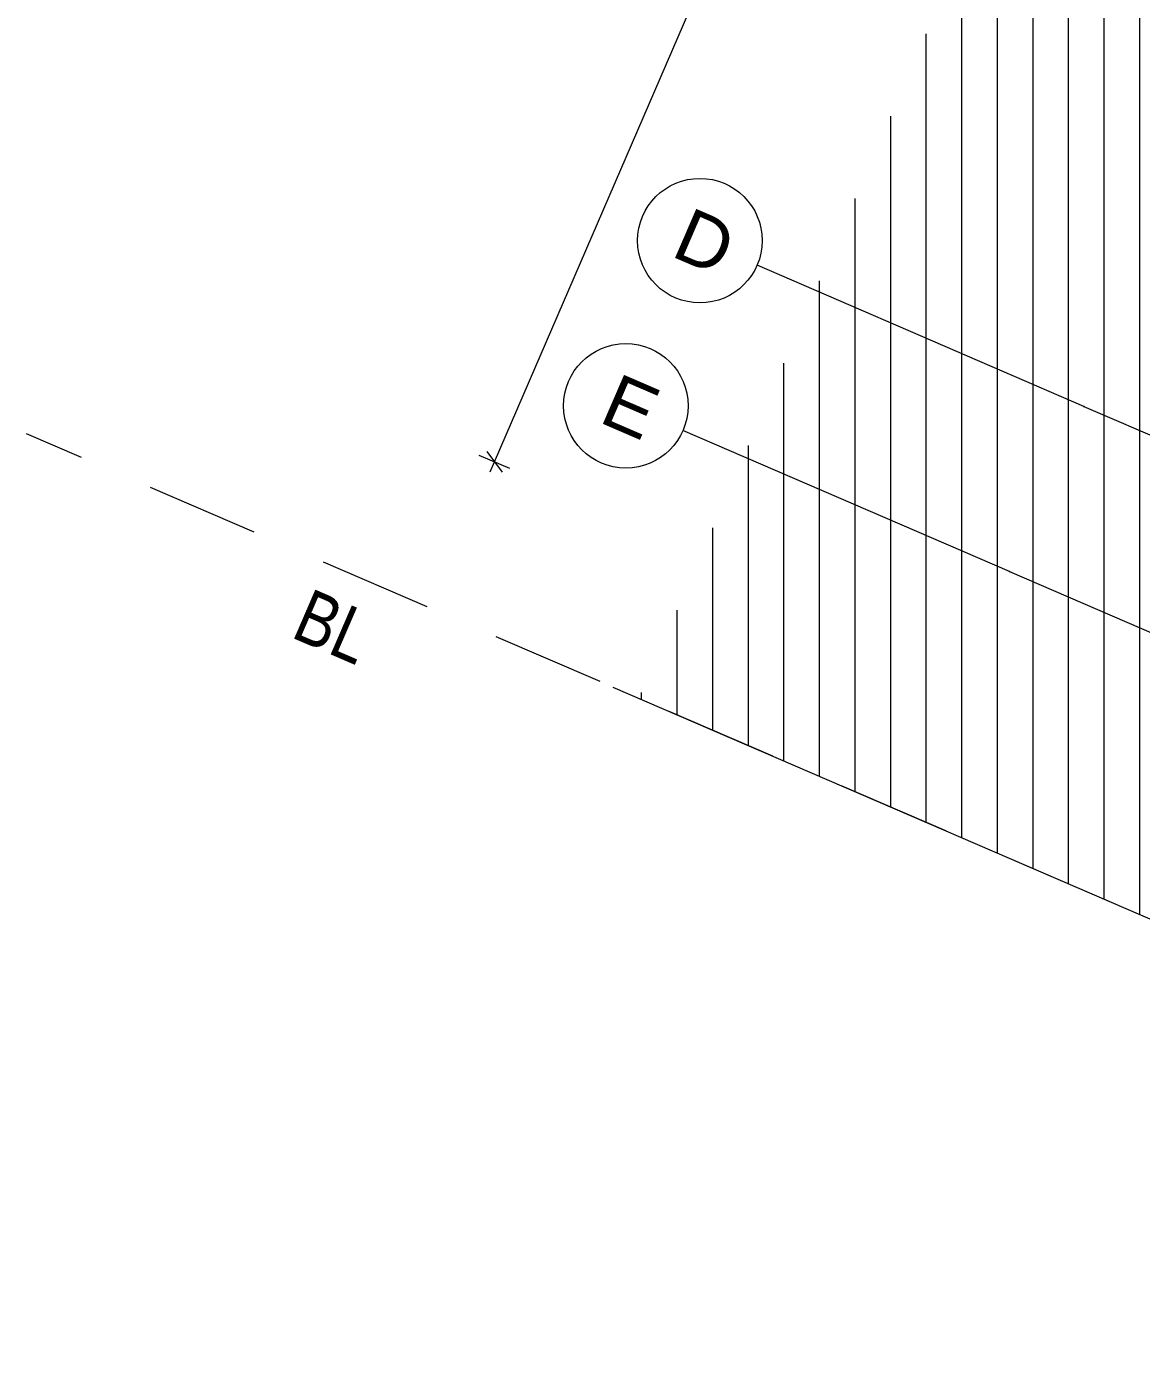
# Model space of a CAD drawing. Header units: millimetres. Extents: x 12535370 to 12566104, y 356204400 to 356234587.
# Drawn here: x 12535370 to 12538504, y 356212543 to 356216254 of the extents above; entities that cross this region are included whole.
import ezdxf
from ezdxf.enums import TextEntityAlignment as Align

# ---------------------------------------------------------------- set-up
doc = ezdxf.new("R2010")
doc.units = ezdxf.units.MM
doc.header["$MEASUREMENT"] = 0
doc.linetypes.add('Dashed Long', pattern=[529.166651, 317.499995, -211.666656])
doc.linetypes.add('Dot & Dashed', pattern=[6702.78, 3527.78, -1763.89, 0, -1411.11])
doc.layers.add('New_110 Bemassungen Ausführung', color=7, linetype='Continuous')
doc.layers.add('New_290 Raster _ Achsen', color=7, linetype='Continuous')
for name, color, linetype, lineweight in [('New_110 Bemassungen Ausführung_Pen_No__1', 7, 'Continuous', 13), ('New_255 Plangrafiken_Pen_No__1', 7, 'Continuous', 13), ('New_255 Plangrafiken_Pen_No__39', 8, 'Continuous', 13), ('New_290 Raster _ Achsen_Pen_No__1', 7, 'Continuous', 13), ('New_290 Raster _ Achsen_Pen_No__108', 7, 'Continuous', 13), ('New_Baulinie_Pen_No__21', 1, 'Continuous', 13)]:
    doc.layers.add(name, color=color, linetype=linetype, lineweight=lineweight)
doc.styles.add('GENERATED_STYLE_1', font='arial.ttf')
doc.styles.add('GENERATED_STYLE_2', font='arial.ttf', dxfattribs={"width": 0.8})
doc.dimstyles.new('GENERATED_STYLE__1', dxfattribs={"dimtxt": 125, "dimasz": 47.5, "dimexe": 0.18, "dimexo": 2, "dimgap": 0, "dimtad": 1, "dimlfac": 0.001, "dimzin": 0, "dimdsep": 46, "dimtxsty": 'GENERATED_STYLE_1', "dimblk": 'ARROWHEAD_2', "dimblk1": 'ARROWHEAD_2', "dimblk2": 'ARROWHEAD_2', "dimcen": 0.09, "dimclrd": 7, "dimclre": 7, "dimclrt": 7, "dimadec": 0, "dimazin": 0, "dimtfac": 1, "dimtdec": 4, "dimtmove": 0, "dimatfit": 3, "dimfxl": 1, "dimtolj": 1, "dimtzin": 0, "dimarcsym": 0})

# ---------------------------------------------------------------- blocks, each defined once
blk = doc.blocks.new('*X22', base_point=(12240439.2, 356160438.4))
at = {"layer": 'New_255 Plangrafiken_Pen_No__39', "color": 8, "linetype": 'Continuous', "lineweight": 13}
for p, q in [((12537998.2, 356216433.6), (12537998.2, 356216183.6)), ((12537998.2, 356216433.6), (12537998.2, 356216183.6)), ((12538098.2, 356216433.6), (12538098.2, 356216183.6)), ((12538098.2, 356216433.6), (12538098.2, 356216183.6)), ((12538198.2, 356216433.6), (12538198.2, 356216183.6)), ((12538198.2, 356216433.6), (12538198.2, 356216183.6)), ((12538298.2, 356216433.6), (12538298.2, 356216183.6)), ((12538298.2, 356216433.6), (12538298.2, 356216183.6)), ((12538398.2, 356216433.6), (12538398.2, 356216183.6)), ((12538398.2, 356216433.6), (12538398.2, 356216183.6)), ((12538498.2, 356216433.6), (12538498.2, 356216183.6)), ((12538498.2, 356216433.6), (12538498.2, 356216183.6)), ((12537898.2, 356216233.8), (12537898.2, 356216183.6)), ((12537898.2, 356216233.8), (12537898.2, 356216183.6)), ((12537898.2, 356216183.6), (12537898.2, 356215933.6)), ((12537898.2, 356216183.6), (12537898.2, 356215933.6)), ((12537998.2, 356216183.6), (12537998.2, 356215933.6)), ((12537998.2, 356216183.6), (12537998.2, 356215933.6)), ((12538098.2, 356216183.6), (12538098.2, 356215933.6)), ((12538098.2, 356216183.6), (12538098.2, 356215933.6)), ((12538198.2, 356216183.6), (12538198.2, 356215933.6)), ((12538198.2, 356216183.6), (12538198.2, 356215933.6)), ((12538298.2, 356216183.6), (12538298.2, 356215933.6)), ((12538298.2, 356216183.6), (12538298.2, 356215933.6)), ((12538398.2, 356216183.6), (12538398.2, 356215933.6)), ((12538398.2, 356216183.6), (12538398.2, 356215933.6)), ((12538498.2, 356216183.6), (12538498.2, 356215933.6)), ((12538498.2, 356216183.6), (12538498.2, 356215933.6)), ((12537798.2, 356216002.3), (12537798.2, 356215933.6)), ((12537798.2, 356216002.3), (12537798.2, 356215933.6)), ((12537798.2, 356215933.6), (12537798.2, 356215683.6)), ((12537798.2, 356215933.6), (12537798.2, 356215683.6)), ((12537898.2, 356215933.6), (12537898.2, 356215683.6)), ((12537898.2, 356215933.6), (12537898.2, 356215683.6)), ((12537998.2, 356215933.6), (12537998.2, 356215683.6)), ((12537998.2, 356215933.6), (12537998.2, 356215683.6)), ((12538098.2, 356215933.6), (12538098.2, 356215683.6)), ((12538098.2, 356215933.6), (12538098.2, 356215683.6)), ((12538198.2, 356215933.6), (12538198.2, 356215683.6)), ((12538198.2, 356215933.6), (12538198.2, 356215683.6)), ((12538298.2, 356215933.6), (12538298.2, 356215683.6)), ((12538298.2, 356215933.6), (12538298.2, 356215683.6)), ((12538398.2, 356215933.6), (12538398.2, 356215683.6)), ((12538398.2, 356215933.6), (12538398.2, 356215683.6)), ((12538498.2, 356215933.6), (12538498.2, 356215683.6)), ((12538498.2, 356215933.6), (12538498.2, 356215683.6)), ((12537698.2, 356215770.8), (12537698.2, 356215683.6)), ((12537698.2, 356215770.8), (12537698.2, 356215683.6)), ((12537698.2, 356215683.6), (12537698.2, 356215433.6)), ((12537698.2, 356215683.6), (12537698.2, 356215433.6)), ((12537798.2, 356215683.6), (12537798.2, 356215433.6)), ((12537798.2, 356215683.6), (12537798.2, 356215433.6)), ((12537898.2, 356215683.6), (12537898.2, 356215433.6)), ((12537898.2, 356215683.6), (12537898.2, 356215433.6)), ((12537998.2, 356215683.6), (12537998.2, 356215433.6)), ((12537998.2, 356215683.6), (12537998.2, 356215433.6)), ((12538098.2, 356215683.6), (12538098.2, 356215433.6)), ((12538098.2, 356215683.6), (12538098.2, 356215433.6)), ((12538198.2, 356215683.6), (12538198.2, 356215433.6)), ((12538198.2, 356215683.6), (12538198.2, 356215433.6)), ((12538298.2, 356215683.6), (12538298.2, 356215433.6)), ((12538298.2, 356215683.6), (12538298.2, 356215433.6)), ((12538398.2, 356215683.6), (12538398.2, 356215433.6)), ((12538398.2, 356215683.6), (12538398.2, 356215433.6)), ((12538498.2, 356215683.6), (12538498.2, 356215433.6)), ((12538498.2, 356215683.6), (12538498.2, 356215433.6)), ((12537598.2, 356215539.3), (12537598.2, 356215433.6)), ((12537598.2, 356215539.3), (12537598.2, 356215433.6)), ((12537598.2, 356215433.6), (12537598.2, 356215183.6)), ((12537598.2, 356215433.6), (12537598.2, 356215183.6)), ((12537698.2, 356215433.6), (12537698.2, 356215183.6)), ((12537698.2, 356215433.6), (12537698.2, 356215183.6)), ((12537798.2, 356215433.6), (12537798.2, 356215183.6)), ((12537798.2, 356215433.6), (12537798.2, 356215183.6)), ((12537898.2, 356215433.6), (12537898.2, 356215183.6)), ((12537898.2, 356215433.6), (12537898.2, 356215183.6)), ((12537998.2, 356215433.6), (12537998.2, 356215183.6)), ((12537998.2, 356215433.6), (12537998.2, 356215183.6)), ((12538098.2, 356215433.6), (12538098.2, 356215183.6)), ((12538098.2, 356215433.6), (12538098.2, 356215183.6)), ((12538198.2, 356215433.6), (12538198.2, 356215183.6)), ((12538198.2, 356215433.6), (12538198.2, 356215183.6)), ((12538298.2, 356215433.6), (12538298.2, 356215183.6)), ((12538298.2, 356215433.6), (12538298.2, 356215183.6)), ((12538398.2, 356215433.6), (12538398.2, 356215183.6)), ((12538398.2, 356215433.6), (12538398.2, 356215183.6)), ((12538498.2, 356215433.6), (12538498.2, 356215183.6)), ((12538498.2, 356215433.6), (12538498.2, 356215183.6)), ((12537498.2, 356215307.9), (12537498.2, 356215183.6)), ((12537498.2, 356215307.9), (12537498.2, 356215183.6)), ((12537498.2, 356215183.6), (12537498.2, 356214933.6)), ((12537498.2, 356215183.6), (12537498.2, 356214933.6)), ((12537598.2, 356215183.6), (12537598.2, 356214933.6)), ((12537598.2, 356215183.6), (12537598.2, 356214933.6)), ((12537698.2, 356215183.6), (12537698.2, 356214933.6)), ((12537698.2, 356215183.6), (12537698.2, 356214933.6)), ((12537798.2, 356215183.6), (12537798.2, 356214933.6)), ((12537798.2, 356215183.6), (12537798.2, 356214933.6)), ((12537898.2, 356215183.6), (12537898.2, 356214933.6)), ((12537898.2, 356215183.6), (12537898.2, 356214933.6)), ((12537998.2, 356215183.6), (12537998.2, 356214933.6)), ((12537998.2, 356215183.6), (12537998.2, 356214933.6)), ((12538098.2, 356215183.6), (12538098.2, 356214933.6)), ((12538098.2, 356215183.6), (12538098.2, 356214933.6)), ((12538198.2, 356215183.6), (12538198.2, 356214933.6)), ((12538198.2, 356215183.6), (12538198.2, 356214933.6)), ((12538298.2, 356215183.6), (12538298.2, 356214933.6)), ((12538298.2, 356215183.6), (12538298.2, 356214933.6)), ((12538398.2, 356215183.6), (12538398.2, 356214933.6)), ((12538398.2, 356215183.6), (12538398.2, 356214933.6)), ((12538498.2, 356215183.6), (12538498.2, 356214933.6)), ((12538498.2, 356215183.6), (12538498.2, 356214933.6)), ((12537398.2, 356215076.4), (12537398.2, 356214933.6)), ((12537398.2, 356215076.4), (12537398.2, 356214933.6)), ((12537398.2, 356214933.6), (12537398.2, 356214683.6)), ((12537398.2, 356214933.6), (12537398.2, 356214683.6)), ((12537498.2, 356214933.6), (12537498.2, 356214683.6)), ((12537498.2, 356214933.6), (12537498.2, 356214683.6)), ((12537598.2, 356214933.6), (12537598.2, 356214683.6)), ((12537598.2, 356214933.6), (12537598.2, 356214683.6)), ((12537698.2, 356214933.6), (12537698.2, 356214683.6)), ((12537698.2, 356214933.6), (12537698.2, 356214683.6)), ((12537798.2, 356214933.6), (12537798.2, 356214683.6)), ((12537798.2, 356214933.6), (12537798.2, 356214683.6)), ((12537898.2, 356214933.6), (12537898.2, 356214683.6)), ((12537898.2, 356214933.6), (12537898.2, 356214683.6)), ((12537998.2, 356214933.6), (12537998.2, 356214683.6)), ((12537998.2, 356214933.6), (12537998.2, 356214683.6)), ((12538098.2, 356214933.6), (12538098.2, 356214683.6)), ((12538098.2, 356214933.6), (12538098.2, 356214683.6)), ((12538198.2, 356214933.6), (12538198.2, 356214683.6)), ((12538198.2, 356214933.6), (12538198.2, 356214683.6)), ((12538298.2, 356214933.6), (12538298.2, 356214683.6)), ((12538298.2, 356214933.6), (12538298.2, 356214683.6)), ((12538398.2, 356214933.6), (12538398.2, 356214683.6)), ((12538398.2, 356214933.6), (12538398.2, 356214683.6)), ((12538498.2, 356214933.6), (12538498.2, 356214683.6)), ((12538498.2, 356214933.6), (12538498.2, 356214683.6)), ((12537298.2, 356214844.9), (12537298.2, 356214683.6)), ((12537298.2, 356214844.9), (12537298.2, 356214683.6)), ((12537298.2, 356214683.6), (12537298.2, 356214433.6)), ((12537298.2, 356214683.6), (12537298.2, 356214433.6)), ((12537398.2, 356214683.6), (12537398.2, 356214433.6)), ((12537398.2, 356214683.6), (12537398.2, 356214433.6)), ((12537498.2, 356214683.6), (12537498.2, 356214433.6)), ((12537498.2, 356214683.6), (12537498.2, 356214433.6)), ((12537598.2, 356214683.6), (12537598.2, 356214433.6)), ((12537598.2, 356214683.6), (12537598.2, 356214433.6)), ((12537698.2, 356214683.6), (12537698.2, 356214433.6)), ((12537698.2, 356214683.6), (12537698.2, 356214433.6)), ((12537798.2, 356214683.6), (12537798.2, 356214433.6)), ((12537798.2, 356214683.6), (12537798.2, 356214433.6)), ((12537898.2, 356214683.6), (12537898.2, 356214433.6)), ((12537898.2, 356214683.6), (12537898.2, 356214433.6)), ((12537998.2, 356214683.6), (12537998.2, 356214433.6)), ((12537998.2, 356214683.6), (12537998.2, 356214433.6)), ((12538098.2, 356214683.6), (12538098.2, 356214433.6)), ((12538098.2, 356214683.6), (12538098.2, 356214433.6)), ((12538198.2, 356214683.6), (12538198.2, 356214433.6)), ((12538198.2, 356214683.6), (12538198.2, 356214433.6)), ((12538298.2, 356214683.6), (12538298.2, 356214433.6)), ((12538298.2, 356214683.6), (12538298.2, 356214433.6)), ((12538398.2, 356214683.6), (12538398.2, 356214433.6)), ((12538398.2, 356214683.6), (12538398.2, 356214433.6)), ((12538498.2, 356214683.6), (12538498.2, 356214433.6)), ((12538498.2, 356214683.6), (12538498.2, 356214433.6)), ((12537198.2, 356214613.4), (12537198.2, 356214433.6)), ((12537198.2, 356214613.4), (12537198.2, 356214433.6)), ((12537198.2, 356214433.6), (12537198.2, 356214317.8)), ((12537198.2, 356214433.6), (12537198.2, 356214317.8)), ((12537298.2, 356214433.6), (12537298.2, 356214274.7)), ((12537298.2, 356214433.6), (12537298.2, 356214274.7)), ((12537398.2, 356214433.6), (12537398.2, 356214231.5)), ((12537398.2, 356214433.6), (12537398.2, 356214231.5)), ((12537498.2, 356214433.6), (12537498.2, 356214188.4)), ((12537498.2, 356214433.6), (12537498.2, 356214188.4)), ((12537598.2, 356214433.6), (12537598.2, 356214183.6)), ((12537598.2, 356214433.6), (12537598.2, 356214183.6)), ((12537698.2, 356214433.6), (12537698.2, 356214183.6)), ((12537698.2, 356214433.6), (12537698.2, 356214183.6)), ((12537798.2, 356214433.6), (12537798.2, 356214183.6)), ((12537798.2, 356214433.6), (12537798.2, 356214183.6)), ((12537898.2, 356214433.6), (12537898.2, 356214183.6)), ((12537898.2, 356214433.6), (12537898.2, 356214183.6)), ((12537998.2, 356214433.6), (12537998.2, 356214183.6)), ((12537998.2, 356214433.6), (12537998.2, 356214183.6)), ((12538098.2, 356214433.6), (12538098.2, 356214183.6)), ((12538098.2, 356214433.6), (12538098.2, 356214183.6)), ((12538198.2, 356214433.6), (12538198.2, 356214183.6)), ((12538198.2, 356214433.6), (12538198.2, 356214183.6)), ((12538298.2, 356214433.6), (12538298.2, 356214183.6)), ((12538298.2, 356214433.6), (12538298.2, 356214183.6)), ((12538398.2, 356214433.6), (12538398.2, 356214183.6)), ((12538398.2, 356214433.6), (12538398.2, 356214183.6)), ((12538498.2, 356214433.6), (12538498.2, 356214183.6)), ((12538498.2, 356214433.6), (12538498.2, 356214183.6)), ((12537098.2, 356214381.9), (12537098.2, 356214360.9)), ((12537098.2, 356214381.9), (12537098.2, 356214360.9)), ((12537598.2, 356214183.6), (12537598.2, 356214145.3)), ((12537598.2, 356214183.6), (12537598.2, 356214145.3)), ((12537698.2, 356214183.6), (12537698.2, 356214102.2)), ((12537698.2, 356214183.6), (12537698.2, 356214102.2)), ((12537798.2, 356214183.6), (12537798.2, 356214059)), ((12537798.2, 356214183.6), (12537798.2, 356214059)), ((12537898.2, 356214183.6), (12537898.2, 356214015.9)), ((12537898.2, 356214183.6), (12537898.2, 356214015.9)), ((12537998.2, 356214183.6), (12537998.2, 356213972.8)), ((12537998.2, 356214183.6), (12537998.2, 356213972.8)), ((12538098.2, 356214183.6), (12538098.2, 356213933.6)), ((12538098.2, 356214183.6), (12538098.2, 356213933.6)), ((12538198.2, 356214183.6), (12538198.2, 356213933.6)), ((12538198.2, 356214183.6), (12538198.2, 356213933.6)), ((12538298.2, 356214183.6), (12538298.2, 356213933.6)), ((12538298.2, 356214183.6), (12538298.2, 356213933.6)), ((12538398.2, 356214183.6), (12538398.2, 356213933.6)), ((12538398.2, 356214183.6), (12538398.2, 356213933.6)), ((12538498.2, 356214183.6), (12538498.2, 356213933.6)), ((12538498.2, 356214183.6), (12538498.2, 356213933.6)), ((12538098.2, 356213933.6), (12538098.2, 356213929.7)), ((12538098.2, 356213933.6), (12538098.2, 356213929.7)), ((12538198.2, 356213933.6), (12538198.2, 356213886.6)), ((12538198.2, 356213933.6), (12538198.2, 356213886.6)), ((12538298.2, 356213933.6), (12538298.2, 356213843.4)), ((12538298.2, 356213933.6), (12538298.2, 356213843.4)), ((12538398.2, 356213933.6), (12538398.2, 356213800.3)), ((12538398.2, 356213933.6), (12538398.2, 356213800.3)), ((12538498.2, 356213933.6), (12538498.2, 356213757.2)), ((12538498.2, 356213933.6), (12538498.2, 356213757.2))]:
    blk.add_line(p, q, dxfattribs=at)
blk = doc.blocks.new('Fill_3', base_point=(12240439.2, 356160438.4))
at = {"layer": 'New_255 Plangrafiken_Pen_No__39', "color": 8, "linetype": 'Continuous', "lineweight": 13}
blk.add_blockref('*X22', (12240439.2, 356160438.4), dxfattribs=at)
blk = doc.blocks.new('Standard grid marker[58]', base_point=(12537215.3, 356215118.3))
at = {"layer": 'New_290 Raster _ Achsen_Pen_No__1', "color": 7, "linetype": 'Continuous', "lineweight": 13}
blk.add_circle((12537054.7, 356215187.7), 175, dxfattribs=at)
at = {"layer": 'New_290 Raster _ Achsen_Pen_No__108', "color": 7, "linetype": 'Dot & Dashed', "lineweight": 13}
for q in [(12537215.3, 356215118.3), (12559136.8, 356205648.6)]:
    blk.add_line((12538133.3, 356214721.8), q, dxfattribs=at)
blk.add_point((12538133.3, 356214721.8), dxfattribs=at)
blk.add_point((12538133.3, 356214721.8), dxfattribs=at)
at = {"layer": 'New_290 Raster _ Achsen_Pen_No__108', "color": 7, "lineweight": 13, "style": 'GENERATED_STYLE_1'}
for tag, p in [('AC_MarkerText_1_0', (12537098, 356215253.8)), ('AC_MarkerText_1_1', (12560258.8, 356205248.7))]:
    blk.add_attdef(tag, text='', height=150, rotation=336.6365, dxfattribs=at).set_placement(p, align=Align.TOP_CENTER)
blk = doc.blocks.new('Standard grid marker[66]', base_point=(12537423.5, 356215582.6))
at = {"layer": 'New_290 Raster _ Achsen_Pen_No__1', "color": 7, "linetype": 'Continuous', "lineweight": 13}
blk.add_circle((12537262.9, 356215652), 175, dxfattribs=at)
at = {"layer": 'New_290 Raster _ Achsen_Pen_No__108', "color": 7, "linetype": 'Dot & Dashed', "lineweight": 13}
for q in [(12537423.5, 356215582.6), (12559338.5, 356206115.7)]:
    blk.add_line((12538341.5, 356215186.1), q, dxfattribs=at)
blk.add_point((12538341.5, 356215186.1), dxfattribs=at)
blk.add_point((12538341.5, 356215186.1), dxfattribs=at)
at = {"layer": 'New_290 Raster _ Achsen_Pen_No__108', "color": 7, "lineweight": 13, "style": 'GENERATED_STYLE_1'}
for tag, p in [('AC_MarkerText_1_0', (12537306.2, 356215718.1)), ('AC_MarkerText_1_1', (12560460.5, 356205715.8))]:
    blk.add_attdef(tag, text='', height=150, rotation=336.6365, dxfattribs=at).set_placement(p, align=Align.TOP_CENTER)
blk = doc.blocks.new('*D242', base_point=(12240439.2, 356160438.4))
at = {"layer": 'New_110 Bemassungen Ausführung_Pen_No__1', "color": 7, "linetype": 'Continuous', "lineweight": 13, "transparency": 16777216}
for p, q in [((12542518.5, 356228414.3), (12542432.4, 356228451.4)), ((12542497, 356228403.9), (12542453.9, 356228461.8)), ((12542475.4, 356228432.9), (12542487.6, 356228460.9)), ((12536685.6, 356215029.9), (12542475.4, 356228432.9)), ((12536664.1, 356215058.9), (12536707.1, 356215001)), ((12536728.6, 356215011.4), (12536642.6, 356215048.5)), ((12536673.5, 356215001.9), (12536685.6, 356215029.9))]:
    blk.add_line(p, q, dxfattribs=at)
at = {"layer": 'New_110 Bemassungen Ausführung_Pen_No__1', "color": 7, "lineweight": 13, "transparency": 16777216, "insert": (12539472.5, 356221544.4), "char_height": 125, "attachment_point": 7, "rotation": 66.6365, "style": 'GENERATED_STYLE_1'}
blk.add_mtext('\\A1;{\\pql;\\fArial|b0|i0|c0|p0;\\W1.000000;14,60}', dxfattribs=at)
blk = doc.blocks.new('ARROWHEAD_2')
at = {"color": 0, "linetype": 'Continuous', "lineweight": 0}
for p, q in [((0, 0), (-1, 0)), ((-0.378, -0.655), (0.378, 0.655))]:
    blk.add_line(p, q, dxfattribs=at)

msp = doc.modelspace()

# ---------------------------------------------------------------- linework, layer by layer
at = {"layer": 'New_255 Plangrafiken_Pen_No__1', "color": 7, "linetype": 'Continuous', "lineweight": 13}
msp.add_lwpolyline([(12538925.233, 356213573.04), (12537019.507, 356214396.282)], dxfattribs=at)
at = {"layer": 'New_Baulinie_Pen_No__21', "color": 1, "linetype": 'Dashed Long', "lineweight": 13}
msp.add_lwpolyline([(12561293.194, 356204400.288), (12539105.263, 356213984.694), (12538925.233, 356213573.04), (12535370.219, 356215109.158)], dxfattribs=at)

# ---------------------------------------------------------------- block references
at = {"layer": 'New_255 Plangrafiken_Pen_No__39', "color": 8, "linetype": 'Continuous', "lineweight": 13}
msp.add_blockref('Fill_3', (12240439.157, 356160438.356), dxfattribs=at)
at = {"layer": 'New_290 Raster _ Achsen', "color": 7, "linetype": 'Continuous', "lineweight": 13}
ref = msp.add_blockref('Standard grid marker[66]', (12537423.532, 356215582.626), dxfattribs=at)
ref.add_attrib('AC_MarkerText_1', 'D', dxfattribs={"layer": 'New_290 Raster _ Achsen_Pen_No__108', "color": 7, "lineweight": 13, "height": 150, "rotation": 336.636458, "style": 'GENERATED_STYLE_1'}).set_placement((12537306.22, 356215718.065), align=Align.TOP_CENTER)
ref = msp.add_blockref('Standard grid marker[58]', (12537215.32, 356215118.348), dxfattribs=at)
ref.add_attrib('AC_MarkerText_1', 'E', dxfattribs={"layer": 'New_290 Raster _ Achsen_Pen_No__108', "color": 7, "lineweight": 13, "height": 150, "rotation": 336.636458, "style": 'GENERATED_STYLE_1'}).set_placement((12537098.007, 356215253.786), align=Align.TOP_CENTER)

# ---------------------------------------------------------------- texts
at = {"layer": 'New_Baulinie_Pen_No__21', "color": 1, "linetype": 'Continuous', "lineweight": 13, "insert": (12536109.972, 356214538.701), "char_height": 150, "attachment_point": 7, "rotation": 336.636458, "style": 'GENERATED_STYLE_2'}
msp.add_mtext('\\A1;{\\pql;\\fArial|b0|i0|c0|p0;\\W0.800000;BL}', dxfattribs=at)

# ---------------------------------------------------------------- dimensions: what is measured, and where the dimension line sits
at = {"layer": 'New_110 Bemassungen Ausführung', "color": 7, "linetype": 'Continuous', "lineweight": 13}
dim = msp.add_linear_dim(base=(12542475.432, 356228432.853), p1=(12539092.669, 356213990.134), p2=(12544476.621, 356227568.372), angle=66.636458, dimstyle='GENERATED_STYLE__1', dxfattribs=at)
dim.commit()
dim.dimension.update_dxf_attribs({"geometry": '*D242', "text_midpoint": (12539498.165, 356221761.41), "dimtype": 160, "text_rotation": 66.636458})

doc.saveas('drawing.dxf')
